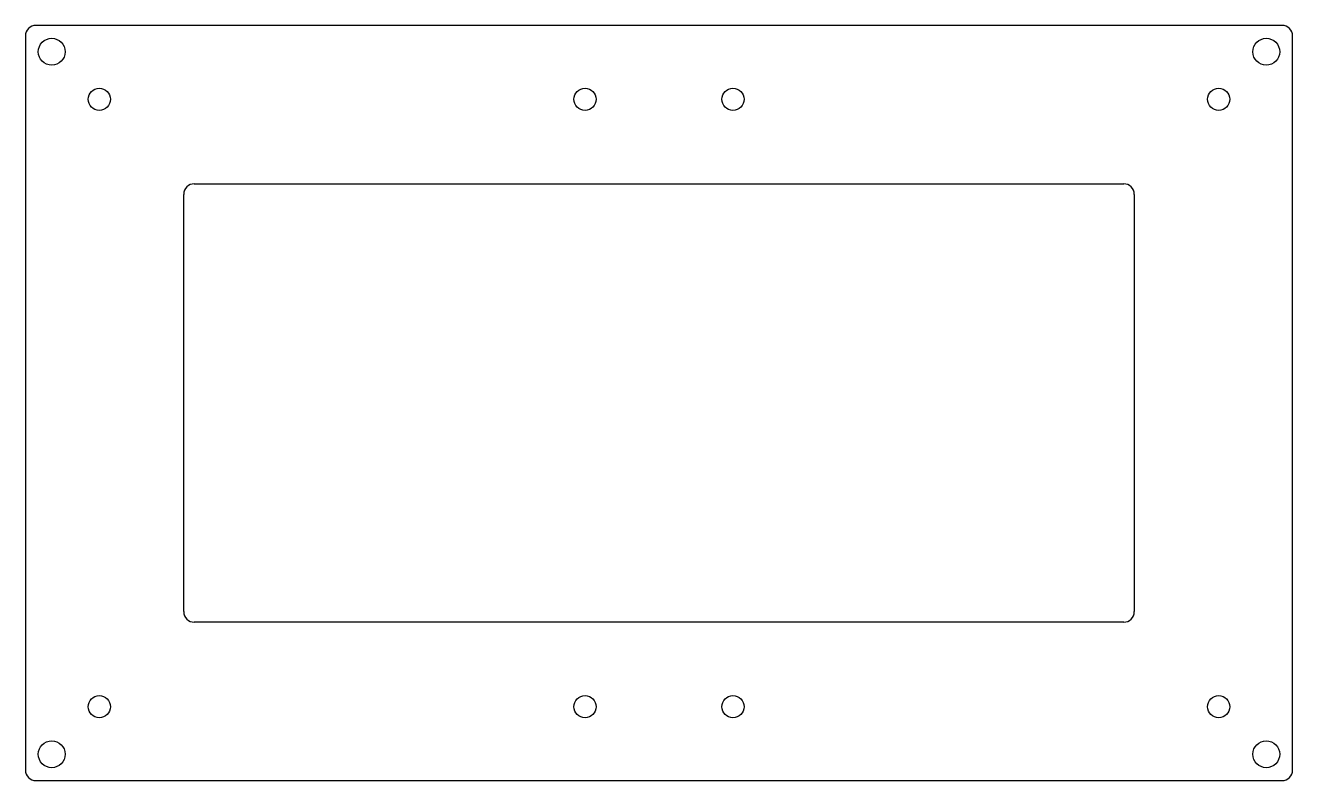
# Model space of a CAD drawing. Header units: millimetres. Extents: x 0 to 240, y -71 to 72.
import ezdxf

# ---------------------------------------------------------------- set-up
doc = ezdxf.new("R2010")
doc.units = ezdxf.units.MM
doc.layers.add('SLD-0', color=179, linetype='Continuous')

msp = doc.modelspace()

# ---------------------------------------------------------------- linework, layer by layer
at = {"layer": 'SLD-0'}
for p, q in [((238, 71.50635), (2, 71.50635)), ((0, 69.50635), (0, -69.49365)), ((240, -69.49365), (240, 69.50635)), ((32, 41.50635), (208, 41.50635)), ((30, -39.49365), (30, 39.50635)), ((210, 39.50635), (210, -39.49365)), ((208, -41.49365), (32, -41.49365)), ((2, -71.49365), (238, -71.49365))]:
    msp.add_line(p, q, dxfattribs=at)
for centre, radius in [((5, 66.50635), 2.55), ((235, 66.50635), 2.55), ((14, 57.50635), 2.1), ((106, 57.50635), 2.1), ((134, 57.50635), 2.1), ((226, 57.50635), 2.1), ((14, -57.49365), 2.1), ((106, -57.49365), 2.1), ((134, -57.49365), 2.1), ((226, -57.49365), 2.1), ((5, -66.49365), 2.55), ((235, -66.49365), 2.55)]:
    msp.add_circle(centre, radius, dxfattribs=at)
for centre, start, end in [((2, 69.50635), 90, 180), ((238, 69.50635), 0, 90), ((32, 39.50635), 90, 180), ((208, 39.50635), 0, 90), ((32, -39.49365), 180, 270), ((208, -39.49365), 270, 0), ((2, -69.49365), 180, 270), ((238, -69.49365), 270, 0)]:
    msp.add_arc(centre, 2, start, end, dxfattribs=at)

doc.saveas('drawing.dxf')
